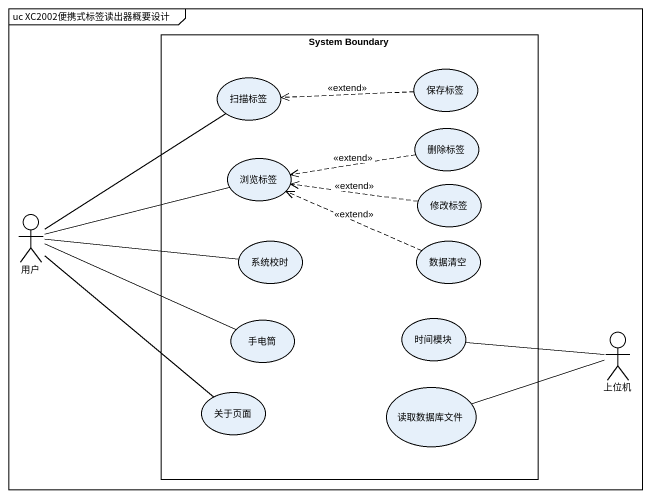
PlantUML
@startuml
mainframe uc XC2002便携式标签读出器概要设计
rectangle "System Boundary" as System_Boundary {
  usecase 扫描标签
  usecase 保存标签
  usecase 浏览标签
  usecase 删除标签
  usecase 修改标签
  usecase 系统校时
  usecase 数据清空
  usecase 手电筒
  usecase 时间模块
  usecase 关于页面
  usecase 读取数据库文件
}
actor 用户
actor 上位机
保存标签 .left.> 扫描标签 : <<extend>>
删除标签 .left.> 浏览标签 : <<extend>>
修改标签 .left.> 浏览标签 : <<extend>>
用户 -up- 扫描标签
用户 -right- 浏览标签
系统校时 -left- 用户
数据清空 .left.> 浏览标签 : <<extend>>
手电筒 -left- 用户
上位机 -left- 时间模块
上位机 -left- 读取数据库文件
关于页面 -up- 用户
@enduml
